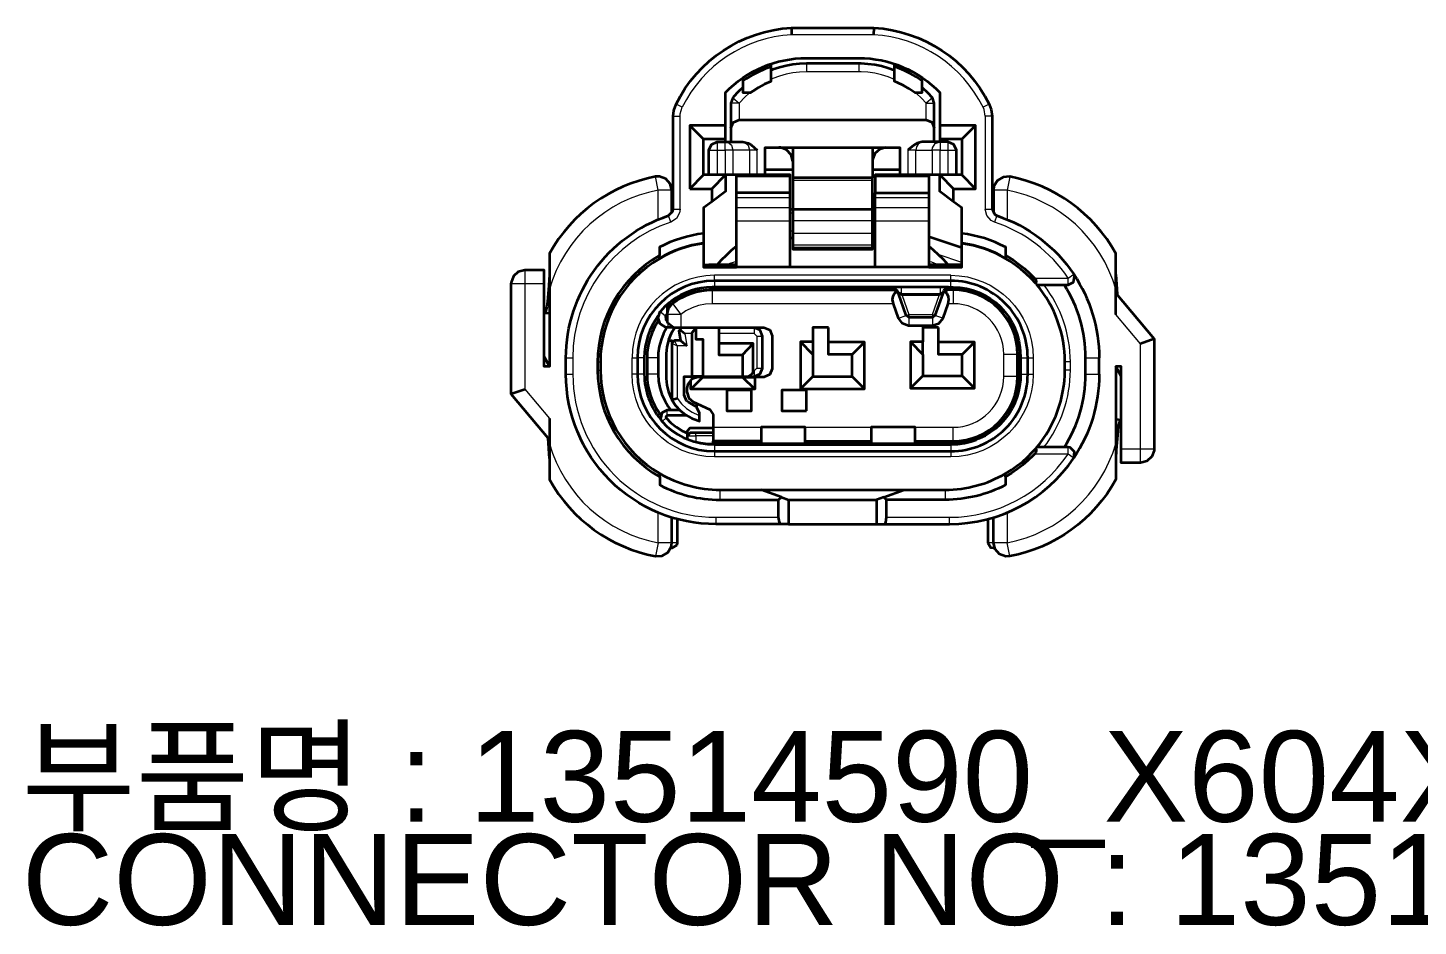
# Model space of a CAD drawing. Header units: millimetres. Extents: x 0 to 174, y 0 to 33.
# Drawn here: x 56.866 to 58.857, y 14.596 to 15.882 of the extents above; entities that cross this region are included whole.
import ezdxf

# ---------------------------------------------------------------- set-up
doc = ezdxf.new("R2010")
doc.units = ezdxf.units.MM
doc.layers.add('CAPTION_LLM_TEXT', color=7, linetype='Continuous')
doc.layers.add('PDF_Geomertry', color=7, linetype='Continuous', true_color=0x405f80)
doc.styles.get("Standard").update_dxf_attribs({"font": 'arial.ttf'})

# ---------------------------------------------------------------- blocks, each defined once
blk = doc.blocks.new('SYM_13514590_011')
at = {"layer": 'PDF_Geomertry', "color": 7, "lineweight": 35}
for points in [[(-0.0711, -0.3403), (-0.1647, -0.3403, -0.414275), (-0.3793, -0.1258), (-0.3793, -0.1022, -0.322244), (-0.2325, 0.1013), (-0.2263, 0.1076), (-0.2257, 0.1108), (-0.2257, 0.2435), (-0.2249, 0.2517), (-0.2217, 0.2609, -0.270016), (-0.0564, 0.3702), (0.0617, 0.3702, -0.270317), (0.2269, 0.2609), (0.2297, 0.2531), (0.231, 0.2435), (0.231, 0.1108), (0.2349, 0.1028), (0.2378, 0.1013, -0.167047), (0.3481, 0.0174)], [(-0.151, 0.2069), (-0.151, 0.2108), (-0.151, 0.2305), (-0.151, 0.2776, -0.203336), (-0.0347, 0.3269), (0.04, 0.3269, -0.204174), (0.1561, 0.2776), (0.1561, 0.2305), (0.1561, 0.2108), (0.1561, 0.2069)], [(-0.251, 0.1572, 0.222629), (-0.4029, 0.0473), (-0.4029, -0.0038), (-0.4029, -0.1147), (-0.4107, -0.1147), (-0.4107, 0.0035), (-0.4107, 0.0231), (-0.4383, 0.0231), (-0.4476, 0.0209), (-0.4547, 0.0145), (-0.4579, 0.0055), (-0.4581, 0.0035), (-0.4581, -0.154), (-0.4029, -0.2197)], [(0.4082, -0.0402), (0.4082, -0.0038), (0.4082, 0.0473, 0.222897), (0.2563, 0.1572), (0.2468, 0.1566), (0.2386, 0.1516), (0.2337, 0.1434), (0.2329, 0.1377), (0.2329, 0.1048)], [(-0.1824, 0.0615, 0.098207), (-0.2454, 0.0397, 0.266366), (-0.33, -0.1081), (-0.33, -0.1199, 0.26617), (-0.2451, -0.2678, 0.131143), (-0.1587, -0.2912), (-0.0997, -0.2912), (0.0026, -0.2912), (0.105, -0.2912), (0.164, -0.2912, 0.132183), (0.2503, -0.2678), (0.2588, -0.2627), (0.2667, -0.257), (0.2744, -0.2509), (0.2818, -0.2442), (0.2887, -0.2373), (0.2935, -0.2322), (0.2951, -0.2302, 0.175275), (0.3353, -0.1199), (0.3353, -0.1081, 0.177439), (0.2951, 0.0022)], [(-0.1824, 0.0759, 0.091396), (-0.2454, 0.056), (-0.2454, 0.0442)], [(0.2507, 0.0442), (0.2533, 0.0426), (0.2617, 0.0374), (0.2697, 0.0316), (0.2774, 0.0255), (0.2847, 0.019), (0.2917, 0.012), (0.2931, 0.0103), (0.2943, 0.0069), (0.2935, 0.0041), (0.2868, 0.0113), (0.2797, 0.0181), (0.2722, 0.0247), (0.2644, 0.0306), (0.2564, 0.0362), (0.2507, 0.0397), (0.2507, 0.0442), (0.2507, 0.056, 0.091565), (0.1876, 0.0759)], [(-0.2454, 0.0397), (-0.2454, 0.0442, 0.269), (-0.334, -0.1081), (-0.334, -0.1199, 0.269851), (-0.2451, -0.2724), (-0.2451, -0.2678)], [(0.2821, -0.1022, 0.415123), (0.1719, 0.008), (-0.1667, 0.008, 0.414199), (-0.2769, -0.1022), (-0.2769, -0.1258, 0.413299), (-0.1667, -0.236), (0.1719, -0.236, 0.415523), (0.2821, -0.1258)], [(0.2935, 0.0041), (0.2951, 0.0022), (0.3399, 0.0022), (0.3478, 0.006), (0.3493, 0.0148), (0.3481, 0.0174, -0.148556), (0.3844, -0.1022)], [(0.3346, -0.2302, 0.14183), (0.3649, -0.1258), (0.3649, -0.1022, 0.141595), (0.3346, 0.0022)], [(-0.2343, -0.0401), (-0.2326, -0.0322), (-0.2268, -0.0245, -0.165449), (-0.1699, -0.0049), (0.0896, -0.0049), (0.0906, -0.0051), (0.0969, -0.0102), (0.0956, -0.0062), (0.089, -0.0012), (0.0885, -0.0012)], [(0.1685, -0.0012), (0.1683, -0.0012), (0.1565, -0.0012), (0.1007, -0.0012), (0.0885, -0.0012), (-0.1699, -0.0012, 0.165836), (-0.2285, -0.021)], [(0.0964, -0.0085), (0.1007, -0.0106), (0.1021, -0.0109), (0.1551, -0.0109), (0.1565, -0.0106), (0.1613, -0.0083), (0.1618, -0.0056), (0.1687, -0.0012), (0.1751, -0.0012, -0.41342), (0.2714, -0.0974), (0.2714, -0.129, -0.413753), (0.1751, -0.2253), (0.1207, -0.2253), (0.0578, -0.2253), (-0.0368, -0.2253), (-0.0997, -0.2253), (-0.1686, -0.2253), (-0.1686, -0.2217), (-0.0997, -0.2217)], [(0.1207, -0.2217), (0.1207, -0.2215), (0.1751, -0.2215, 0.414139), (0.2676, -0.129), (0.2676, -0.0974, 0.414133), (0.1751, -0.0049), (0.1676, -0.0049), (0.1606, -0.0094), (0.1603, -0.0102), (0.1492, -0.0417), (0.1456, -0.0444), (0.1117, -0.0444), (0.1081, -0.0417), (0.0969, -0.0102)], [(0.1207, -0.2253), (0.1207, -0.2217), (0.1751, -0.2217, 0.414587), (0.2679, -0.129), (0.2679, -0.0974, 0.413013), (0.1751, -0.0046), (0.1687, -0.0046), (0.1674, -0.0049)], [(0.4082, -0.0095), (0.4632, -0.0752), (0.4632, -0.2327), (0.4632, -0.2347), (0.4599, -0.2437), (0.4528, -0.2501), (0.4436, -0.2524), (0.416, -0.2524), (0.416, -0.2327), (0.416, -0.1147), (0.4082, -0.1147), (0.4082, -0.2253), (0.4082, -0.2765, -0.223782), (0.2563, -0.3863), (0.2507, -0.3866), (0.2417, -0.3834), (0.2353, -0.3763), (0.2329, -0.367), (0.2329, -0.3309)], [(-0.2472, -0.0423, 0.161217), (-0.2671, -0.1022), (-0.2671, -0.1258, 0.176046), (-0.2436, -0.1902)], [(-0.2469, -0.0487), (-0.2519, -0.0572), (-0.2561, -0.066), (-0.2593, -0.0753), (-0.2615, -0.0849), (-0.2628, -0.0947), (-0.2631, -0.1022), (-0.2631, -0.1258, 0.163488), (-0.2437, -0.1838)], [(0.3844, -0.1258, -0.149834), (0.3481, -0.2455), (0.3492, -0.2367), (0.3429, -0.2306), (0.3399, -0.2302), (0.2951, -0.2302)], [(-0.4029, -0.1891), (-0.4029, -0.2253), (-0.4029, -0.2765, 0.222924), (-0.251, -0.3863)], [(0.2935, -0.2322), (0.2943, -0.2341), (0.2942, -0.2356), (0.2936, -0.2372), (0.2917, -0.2399), (0.2892, -0.2424), (0.2821, -0.2494), (0.2747, -0.2558), (0.2669, -0.2617), (0.2588, -0.2673), (0.2503, -0.2724), (0.2503, -0.2842, -0.120309), (0.164, -0.3055), (0.08, -0.3055), (0.0761, -0.3017), (0.105, -0.2912)], [(0.0764, -0.3403), (0.17, -0.3403, 0.249846), (0.3481, -0.2455)], [(-0.2451, -0.2724), (-0.2451, -0.2842, 0.120411), (-0.1587, -0.3055), (-0.0747, -0.3055), (-0.0708, -0.3017), (-0.0997, -0.2912)]]:
    blk.add_lwpolyline(points, format="xyb", dxfattribs=at)
at = {"layer": 'PDF_Geomertry', "color": 7, "lineweight": 13}
for points in [[(0.2269, 0.2609), (0.2181, 0.2566, 0.269218), (0.0614, 0.3603), (-0.0561, 0.3603, 0.270383), (-0.2128, 0.2566), (-0.2217, 0.2609)], [(-0.2474, 0.0958), (-0.2474, 0.1377, 0.283205), (-0.4029, -0.0038)], [(0.4082, -0.0038, 0.282803), (0.2526, 0.1377), (0.2526, 0.0958)], [(0.2917, 0.012), (0.3399, 0.012, 0.166756), (0.2346, 0.092)], [(0.2724, -0.1022), (0.2819, -0.1022, 0.414071), (0.1719, 0.0077), (0.1719, 0.008), (0.1719, 0.0159, -0.413862), (0.29, -0.1022)], [(0.3053, -0.2302, 0.166913), (0.3432, -0.1199), (0.3432, -0.1081, 0.16612), (0.3053, 0.0022)], [(0.1207, -0.2017), (0.1751, -0.2017, 0.414427), (0.2479, -0.129), (0.2479, -0.0974, 0.412538), (0.1751, -0.0247), (0.1676, -0.0247)], [(-0.3793, -0.1258), (-0.3694, -0.1258, 0.414675), (-0.1647, -0.3305), (-0.1647, -0.3403)], [(-0.2671, -0.1258), (-0.2767, -0.1258, 0.414392), (-0.1667, -0.2358), (-0.1667, -0.236), (-0.1667, -0.244, -0.414207), (-0.2847, -0.1258)], [(0.1719, -0.2262), (0.1719, -0.2358, 0.414485), (0.2819, -0.1258), (0.2822, -0.1258), (0.29, -0.1258, -0.414191), (0.1719, -0.244)], [(-0.4029, -0.2253, 0.283199), (-0.2474, -0.367), (-0.251, -0.3863)], [(0.2563, -0.3863), (0.2526, -0.367, 0.282547), (0.4082, -0.2253)], [(0.08, -0.3305), (0.17, -0.3305, 0.249767), (0.3399, -0.2399), (0.2917, -0.2399)]]:
    blk.add_lwpolyline(points, format="xyb", dxfattribs=at)
at = {"layer": 'PDF_Geomertry', "color": 7, "lineweight": 35}
for points in [[(-0.0564, 0.3702), (-0.0561, 0.3603)], [(0.0617, 0.3702), (0.0614, 0.3603)], [(0.0913, 0.3092), (0.0819, 0.3126), (0.0725, 0.3152), (0.0629, 0.3172), (0.0531, 0.3184), (0.0433, 0.319), (0.04, 0.3191), (-0.0347, 0.3191), (-0.0446, 0.3187), (-0.0544, 0.3177), (-0.064, 0.3159), (-0.0736, 0.3135), (-0.0829, 0.3103), (-0.086, 0.3092)], [(-0.086, 0.3185), (-0.086, 0.3144), (-0.086, 0.2934), (-0.095, 0.2895), (-0.1036, 0.2849), (-0.1119, 0.2797), (-0.1156, 0.2772), (-0.1253, 0.2772), (-0.1253, 0.2944)], [(-0.086, 0.3145), (-0.0951, 0.3109), (-0.1042, 0.3069), (-0.1128, 0.3023), (-0.1213, 0.2972), (-0.1253, 0.2944), (-0.1253, 0.2991)], [(0.1306, 0.2991), (0.1306, 0.2944), (0.1306, 0.2772), (0.1207, 0.2772), (0.1125, 0.2827), (0.104, 0.2876), (0.0951, 0.2917), (0.0913, 0.2934), (0.0913, 0.3144), (0.0913, 0.3185)], [(0.1306, 0.2944), (0.1224, 0.2998), (0.1137, 0.3047), (0.105, 0.309), (0.096, 0.3127), (0.0913, 0.3145)], [(-0.1253, 0.2851), (-0.1325, 0.2784), (-0.1392, 0.2712), (-0.1403, 0.2699), (-0.1431, 0.2623), (-0.1431, 0.2266), (-0.1396, 0.2348), (-0.1312, 0.2384), (0.1365, 0.2384), (0.1449, 0.2349), (0.1483, 0.2266)], [(0.1483, 0.2069), (0.1483, 0.2266), (0.1483, 0.2623), (0.1456, 0.2699), (0.1389, 0.2772), (0.1318, 0.284), (0.1306, 0.2851)], [(-0.151, 0.2305), (-0.2021, 0.2305)], [(-0.1431, 0.2266), (-0.1431, 0.2069)], [(0.2074, 0.1399), (0.2074, 0.2305), (0.1876, 0.2108), (0.1561, 0.2108)], [(0.2074, 0.2305), (0.1561, 0.2305)], [(-0.151, 0.2108), (-0.1824, 0.2108)], [(-0.1746, 0.1597), (-0.1746, 0.1951), (-0.1711, 0.2034), (-0.1628, 0.2069), (-0.1512, 0.2069), (-0.1275, 0.2069), (-0.1258, 0.2069), (-0.1183, 0.2052), (-0.1139, 0.2026), (-0.1053, 0.1951)], [(0.1799, 0.1597), (0.1799, 0.1951), (0.1762, 0.2034), (0.1679, 0.2069), (0.1565, 0.2069), (0.1326, 0.2069), (0.131, 0.2069), (0.1236, 0.2052), (0.1188, 0.2024), (0.1114, 0.1959), (0.1106, 0.1951)], [(0.1876, 0.2108), (0.1876, 0.1597)], [(-0.0939, 0.1597), (-0.0939, 0.199), (0.099, 0.199), (0.099, 0.1597)], [(-0.0544, 0.1792), (-0.0568, 0.1885), (-0.0632, 0.1956), (-0.0722, 0.1988), (-0.0742, 0.199)], [(-0.0544, 0.199), (-0.0544, 0.1773), (-0.0544, 0.1556)], [(0.0597, 0.199), (0.0597, 0.1773), (0.0597, 0.1556)], [(0.0794, 0.199), (0.0701, 0.1966), (0.0631, 0.1902), (0.0599, 0.1813), (0.0597, 0.1792)], [(-0.2021, 0.1399), (-0.1706, 0.1399), (-0.151, 0.1597), (-0.151, 0.136), (-0.1706, 0.1212), (-0.1824, 0.1124), (-0.1824, 0.0759), (-0.1824, 0.062), (-0.1824, 0.0615), (-0.1824, 0.0277), (-0.1351, 0.0277), (-0.1351, 0.0938), (-0.1351, 0.1124), (-0.1351, 0.1269), (-0.1351, 0.134), (-0.1351, 0.157), (-0.1351, 0.1597)], [(0.0636, 0.0277), (-0.0583, 0.0277), (-0.0583, 0.0938), (-0.0583, 0.1124), (-0.0583, 0.1269), (-0.0583, 0.134), (-0.0583, 0.157), (-0.0583, 0.1597), (-0.1256, 0.1597), (-0.1401, 0.1597), (-0.151, 0.1597), (-0.1824, 0.1597)], [(-0.0939, 0.1674), (-0.0544, 0.1674)], [(0.0597, 0.1674), (0.099, 0.1674)], [(0.1404, 0.1597), (0.1404, 0.157), (0.1404, 0.134), (0.1404, 0.1269), (0.1404, 0.1124), (0.1404, 0.0938), (0.1404, 0.0277), (0.1876, 0.0277), (0.1876, 0.0615), (0.1876, 0.062), (0.1876, 0.0759), (0.1876, 0.1124), (0.1758, 0.1212), (0.1561, 0.136), (0.1561, 0.1597), (0.1454, 0.1597), (0.1308, 0.1597), (0.0636, 0.1597), (0.0636, 0.157), (0.0636, 0.134), (0.1404, 0.134)], [(-0.2276, 0.1048), (-0.2276, 0.1377), (-0.23, 0.147), (-0.2364, 0.1541), (-0.2454, 0.1574), (-0.2511, 0.1572)], [(-0.2293, 0.1455), (-0.2276, 0.1456), (-0.2257, 0.1453)], [(-0.1706, 0.1399), (-0.1706, 0.1212)], [(0.0597, 0.1101), (0.0597, 0.152), (0.0597, 0.1556), (-0.0544, 0.1556), (-0.0544, 0.152), (-0.0544, 0.1101)], [(0.1758, 0.1212), (0.1758, 0.1399)], [(0.231, 0.1453), (0.2329, 0.1456), (0.2346, 0.1455)], [(-0.0583, 0.134), (-0.1351, 0.134)], [(0.1404, 0.0277), (0.0636, 0.0277), (0.0636, 0.0938), (0.0636, 0.1124), (0.0636, 0.1269), (0.0636, 0.134)], [(-0.0544, 0.1103), (-0.0583, 0.1103)], [(0.0636, 0.1103), (0.0597, 0.1103)], [(-0.0544, 0.069), (-0.0583, 0.069)], [(0.0636, 0.069), (0.0597, 0.069)], [(0.1876, 0.0551), (0.1404, 0.0712)], [(-0.1351, 0.0574), (-0.1426, 0.0512), (-0.15, 0.0445), (-0.1569, 0.0376), (-0.1629, 0.031)], [(0.1681, 0.031), (0.1614, 0.0383), (0.1544, 0.0452), (0.1472, 0.0519), (0.1404, 0.0574)], [(-0.1824, 0.031), (-0.1746, 0.031), (-0.1746, 0.0277)], [(-0.1351, 0.031), (-0.1746, 0.031)], [(-0.0583, 0.0277), (-0.1351, 0.0277)], [(0.1799, 0.031), (0.1404, 0.031)], [(0.1876, 0.031), (0.1799, 0.031), (0.1799, 0.0277)], [(-0.4029, 0.0169), (-0.4037, 0.0012), (-0.4058, -0.0222), (-0.4067, -0.029), (-0.4093, -0.0384)], [(0.4082, 0.0169), (0.4101, -0.011)], [(0.0899, -0.0049), (0.0885, -0.0046), (-0.1699, -0.0046), (-0.1796, -0.0052), (-0.1893, -0.0067), (-0.1988, -0.0094), (-0.2079, -0.0128), (-0.2167, -0.0174), (-0.2204, -0.0197), (-0.2293, -0.0216), (-0.2342, -0.0292), (-0.2344, -0.0312)], [(0.1624, -0.007), (0.1661, -0.0102), (0.1682, -0.0142), (0.1687, -0.0192), (0.1676, -0.0247), (0.1604, -0.0456), (0.1603, -0.0459), (0.1544, -0.0534), (0.1456, -0.0562), (0.1117, -0.0562), (0.1114, -0.0562), (0.1025, -0.0531), (0.0968, -0.0456), (0.0896, -0.0247), (0.0885, -0.0187), (0.0892, -0.014), (0.0913, -0.0101), (0.0949, -0.007)], [(-0.4029, -0.039), (-0.4107, -0.0383)], [(-0.2246, -0.0588), (-0.2336, -0.0588), (-0.2367, -0.0585), (-0.2444, -0.0535), (-0.2475, -0.0448), (-0.2443, -0.036), (-0.244, -0.0358), (-0.2372, -0.0285), (-0.2299, -0.022)], [(-0.2344, -0.0397), (-0.2367, -0.0423), (-0.2361, -0.048), (-0.2344, -0.0488)], [(-0.2343, -0.0312), (-0.2343, -0.0401), (-0.2343, -0.051), (-0.2246, -0.059), (-0.2147, -0.059), (-0.0958, -0.059), (-0.0875, -0.0623), (-0.084, -0.0708), (-0.084, -0.118), (-0.0874, -0.1263), (-0.0958, -0.1298), (-0.109, -0.1298), (-0.109, -0.1473), (-0.2007, -0.1473), (-0.2007, -0.1337)], [(-0.2347, -0.0588), (-0.2394, -0.0673), (-0.2432, -0.0765), (-0.2457, -0.0859), (-0.2471, -0.0956), (-0.2474, -0.1022), (-0.2474, -0.1258), (-0.2468, -0.1356), (-0.245, -0.1453), (-0.2421, -0.1547), (-0.2379, -0.1635), (-0.2329, -0.172), (-0.229, -0.177)], [(-0.2233, -0.059), (-0.2285, -0.0673), (-0.2324, -0.0763), (-0.2326, -0.0772), (-0.2276, -0.0772), (-0.2276, -0.0812)], [(-0.1189, -0.1288), (-0.1096, -0.1288), (-0.1013, -0.1252), (-0.0978, -0.117), (-0.0978, -0.0713), (-0.1013, -0.0628), (-0.1096, -0.0595), (-0.1606, -0.0595), (-0.1932, -0.0595), (-0.2139, -0.0595), (-0.216, -0.0616), (-0.2178, -0.0634), (-0.2154, -0.0772), (-0.2237, -0.0772), (-0.2276, -0.0812), (-0.2276, -0.1623), (-0.2199, -0.1601)], [(-0.1932, -0.0595), (-0.1932, -0.0598), (-0.1932, -0.0756), (-0.1831, -0.0756), (-0.1831, -0.1288), (-0.1267, -0.1288), (-0.1267, -0.1298)], [(-0.1606, -0.0595), (-0.1606, -0.0673), (-0.1606, -0.0819), (-0.1606, -0.0977), (-0.1267, -0.0977), (-0.1267, -0.1288), (-0.1189, -0.1288), (-0.1118, -0.1244), (-0.111, -0.1209), (-0.111, -0.0819), (-0.1606, -0.0819)], [(-0.1267, -0.059), (-0.1267, -0.0595)], [(-0.2326, -0.0772), (-0.2349, -0.0867), (-0.2356, -0.0963), (-0.2356, -0.1317), (-0.2349, -0.1415), (-0.2325, -0.151), (-0.2287, -0.1601), (-0.2276, -0.1623), (-0.2222, -0.1705), (-0.2157, -0.1777), (-0.2081, -0.1838), (-0.1994, -0.1887), (-0.1903, -0.1921), (-0.1882, -0.1927), (-0.1882, -0.1847), (-0.1882, -0.1816), (-0.1917, -0.1733), (-0.1942, -0.1715), (-0.204, -0.1656), (-0.2065, -0.1638), (-0.21, -0.1555), (-0.21, -0.1288), (-0.1988, -0.1288), (-0.1988, -0.0673), (-0.1986, -0.0662), (-0.1932, -0.0598)], [(-0.216, -0.0616), (-0.2092, -0.0673)], [(-0.2154, -0.0772), (-0.206, -0.0851)], [(-0.0256, -0.0791), (-0.0256, -0.0974), (-0.0432, -0.0791)], [(0.1143, -0.0791), (0.1319, -0.0974), (0.1319, -0.0791)], [(0.2656, -0.162), (0.2686, -0.1526), (0.2708, -0.143), (0.2721, -0.1333), (0.2724, -0.1258), (0.2724, -0.1022), (0.2718, -0.0924), (0.2704, -0.0827), (0.2697, -0.0795)], [(0.4632, -0.0752), (0.4436, -0.0824)], [(-0.1267, -0.0977), (-0.111, -0.0819)], [(-0.0256, -0.0974), (-0.0256, -0.129), (0.0308, -0.129), (0.0308, -0.0974), (-0.0031, -0.0974), (-0.0031, -0.0798)], [(0.0308, -0.0974), (0.0485, -0.0798)], [(0.1319, -0.0974), (0.1319, -0.1278), (0.1882, -0.1278), (0.1882, -0.0974), (0.1544, -0.0974), (0.1544, -0.0798)], [(0.1882, -0.0974), (0.206, -0.0798)], [(-0.4107, -0.101), (-0.4029, -0.1147)], [(0.2822, -0.1258), (0.2822, -0.1022)], [(0.3846, -0.1258), (0.3846, -0.1022)], [(0.416, -0.1283), (0.4082, -0.1147)], [(-0.1838, -0.1298), (-0.1903, -0.1298), (-0.1993, -0.1326), (-0.205, -0.1399), (-0.206, -0.1455), (-0.206, -0.1508), (-0.2032, -0.1598), (-0.1969, -0.1651), (-0.1732, -0.1762), (-0.1731, -0.1762), (-0.1686, -0.1833), (-0.1686, -0.2017), (-0.1686, -0.2215)], [(-0.2007, -0.1473), (-0.1838, -0.1303)], [(-0.1831, -0.1288), (-0.1988, -0.1288)], [(-0.126, -0.1298), (-0.109, -0.1298)], [(-0.109, -0.1473), (-0.126, -0.1303)], [(-0.0256, -0.129), (-0.0432, -0.1467)], [(0.0308, -0.129), (0.0485, -0.1467)], [(0.1319, -0.1278), (0.1143, -0.1455)], [(0.1882, -0.1278), (0.206, -0.1455)], [(-0.4581, -0.154), (-0.4383, -0.1469)], [(-0.2164, -0.177), (-0.2343, -0.177), (-0.2422, -0.1809), (-0.2439, -0.1897), (-0.2417, -0.1935), (-0.2347, -0.2005), (-0.2271, -0.2066), (-0.2189, -0.212), (-0.2103, -0.2166), (-0.2053, -0.2187), (-0.2053, -0.2137), (-0.2053, -0.2065), (-0.2012, -0.2026), (-0.1686, -0.2026)], [(-0.1922, -0.1673), (-0.1922, -0.1727)], [(-0.2064, -0.1849), (-0.2343, -0.1849), (-0.2364, -0.1869), (-0.2358, -0.1883), (-0.2289, -0.1952), (-0.2212, -0.2013), (-0.2129, -0.2065), (-0.2053, -0.2102)], [(0.4082, -0.1902), (0.416, -0.1909)], [(0.4146, -0.1908), (0.4119, -0.2002), (0.4111, -0.2072), (0.4088, -0.2344), (0.4082, -0.2462)], [(-0.4029, -0.2462), (-0.405, -0.2172)], [(-0.1686, -0.2097), (-0.1935, -0.2097), (-0.2012, -0.2097), (-0.2053, -0.2137)], [(-0.2053, -0.2187), (-0.196, -0.2219), (-0.1864, -0.224), (-0.1765, -0.2252), (-0.1686, -0.2253)], [(-0.0368, -0.2215), (-0.0368, -0.2017), (-0.0997, -0.2017), (-0.0997, -0.2215), (-0.0997, -0.2217), (-0.0997, -0.2253)], [(0.1207, -0.2215), (0.1207, -0.2017), (0.0578, -0.2017), (0.0578, -0.2215), (0.0578, -0.2217), (0.0578, -0.2253)], [(-0.1958, -0.2219), (-0.1862, -0.2242), (-0.1765, -0.2258), (-0.1668, -0.2262), (-0.1667, -0.2262), (0.1719, -0.2262), (0.1818, -0.2258), (0.1915, -0.2242), (0.201, -0.2219), (0.2081, -0.2195)], [(-0.0997, -0.2215), (-0.1686, -0.2215), (-0.1686, -0.2217)], [(-0.1686, -0.2253), (-0.1686, -0.2253)], [(-0.0368, -0.2217), (-0.0368, -0.2215), (0.0578, -0.2215)], [(-0.0368, -0.2253), (-0.0368, -0.2217), (0.0578, -0.2217)], [(0.2503, -0.2724), (0.2503, -0.2678)], [(-0.0708, -0.3017), (-0.0604, -0.3055), (-0.0604, -0.3403), (-0.0711, -0.3403), (-0.0725, -0.3396), (-0.0736, -0.3376), (-0.0747, -0.3305), (-0.0747, -0.3055)], [(-0.0604, -0.3055), (0.0026, -0.3055), (0.0657, -0.3055)], [(0.0761, -0.3017), (0.0657, -0.3055), (0.0657, -0.3403), (0.0764, -0.3403), (0.0767, -0.3403), (0.0771, -0.3402), (0.0778, -0.3396), (0.0789, -0.3376), (0.08, -0.3305), (0.08, -0.3055)], [(-0.2511, -0.3863), (-0.2415, -0.3858), (-0.2333, -0.3808), (-0.2285, -0.3726), (-0.2276, -0.367), (-0.2276, -0.3309)], [(-0.2199, -0.3331), (-0.2199, -0.367), (-0.2206, -0.3705), (-0.2276, -0.3749), (-0.2293, -0.3747)], [(0.225, -0.3331), (0.225, -0.367)], [(-0.0604, -0.3403), (0.0657, -0.3403)], [(0.2346, -0.3747), (0.2329, -0.3749), (0.2294, -0.3741), (0.2251, -0.367)]]:
    blk.add_lwpolyline(points, dxfattribs=at)
at = {"layer": 'PDF_Geomertry', "color": 7, "lineweight": 13}
for points in [[(-0.0347, 0.3191), (-0.0347, 0.3073)], [(0.04, 0.3191), (0.04, 0.3073)], [(0.0913, 0.2963), (0.0821, 0.3001), (0.0726, 0.303), (0.0631, 0.3051), (0.0533, 0.3066), (0.0436, 0.3072), (0.04, 0.3073), (-0.0347, 0.3073), (-0.0446, 0.3069), (-0.0543, 0.3058), (-0.064, 0.3038), (-0.0735, 0.3012), (-0.0828, 0.2977), (-0.086, 0.2963)], [(-0.1403, 0.2699), (-0.1312, 0.2623), (-0.1431, 0.2623)], [(-0.1164, 0.2772), (-0.1236, 0.2705), (-0.1304, 0.2633), (-0.1312, 0.2623), (-0.1312, 0.2384)], [(0.1456, 0.2699), (0.1365, 0.2623), (0.1299, 0.2697), (0.1226, 0.2763), (0.1217, 0.2772)], [(0.1365, 0.2384), (0.1365, 0.2623), (0.1483, 0.2623)], [(-0.2257, 0.2435), (-0.2158, 0.2435), (-0.2157, 0.2473), (-0.2128, 0.2566)], [(-0.2257, 0.1108), (-0.2158, 0.1108), (-0.2158, 0.2435)], [(0.231, 0.2435), (0.2211, 0.2435), (0.2196, 0.2531), (0.2181, 0.2566)], [(0.2211, 0.2435), (0.2211, 0.1108)], [(-0.1628, 0.2069), (-0.1628, 0.1951), (-0.1512, 0.1951), (-0.1512, 0.1597)], [(-0.1275, 0.2069), (-0.1224, 0.2056), (-0.1185, 0.202), (-0.1164, 0.1951), (-0.1401, 0.1951), (-0.1401, 0.1597)], [(0.1326, 0.2069), (0.1306, 0.2066), (0.1286, 0.206), (0.1251, 0.2035), (0.1226, 0.1999), (0.1217, 0.1951), (0.1454, 0.1951), (0.1458, 0.1984), (0.1497, 0.2044), (0.1565, 0.2069), (0.1565, 0.1951), (0.1454, 0.1951), (0.1454, 0.1597)], [(0.1679, 0.2069), (0.1679, 0.1951), (0.1799, 0.1951)], [(-0.1746, 0.1951), (-0.1628, 0.1951), (-0.1628, 0.1597)], [(-0.1053, 0.1597), (-0.1053, 0.1951), (-0.1164, 0.1951), (-0.1164, 0.1597)], [(0.1217, 0.1597), (0.1217, 0.1951), (0.1174, 0.1951), (0.1106, 0.1951), (0.1106, 0.1597)], [(0.1565, 0.1597), (0.1565, 0.1951), (0.1679, 0.1951), (0.1679, 0.1597)], [(-0.2257, 0.1377), (-0.2276, 0.1377), (-0.2281, 0.1377), (-0.2474, 0.1377), (-0.251, 0.1572)], [(-0.0583, 0.157), (-0.1351, 0.157)], [(-0.0544, 0.152), (0.0597, 0.152)], [(0.1404, 0.157), (0.0636, 0.157)], [(0.2563, 0.1572), (0.2563, 0.1567), (0.2526, 0.1377), (0.2329, 0.1377), (0.231, 0.1377)], [(-0.0583, 0.1269), (-0.1351, 0.1269)], [(0.1404, 0.1269), (0.0636, 0.1269)], [(-0.2158, 0.1108), (-0.2165, 0.1055), (-0.2212, 0.0972), (-0.2293, 0.092), (-0.2325, 0.1013)], [(-0.0583, 0.1124), (-0.1351, 0.1124)], [(-0.0544, 0.1047), (-0.0583, 0.1047)], [(0.0636, 0.1047), (0.0597, 0.1047)], [(0.1404, 0.1124), (0.0636, 0.1124)], [(0.2378, 0.1013), (0.2346, 0.092), (0.2299, 0.0944), (0.2235, 0.1015), (0.2211, 0.1108), (0.231, 0.1108)], [(-0.1351, 0.0938), (-0.0583, 0.0938)], [(-0.0544, 0.0944), (0.0597, 0.0944)], [(0.0636, 0.0938), (0.1404, 0.0938)], [(-0.0544, 0.0792), (-0.0583, 0.0792)], [(-0.0544, 0.0763), (0.0597, 0.0763)], [(0.0636, 0.0792), (0.0597, 0.0792)], [(-0.0544, 0.0594), (0.0597, 0.0594)], [(-0.0544, 0.0562), (0.0597, 0.0562)], [(0.1876, 0.0342), (0.1539, 0.0458)], [(-0.4383, 0.0231), (-0.4383, 0.0035), (-0.4581, 0.0035)], [(-0.1351, 0.0356), (-0.1446, 0.0328), (-0.1486, 0.031)], [(0.1539, 0.031), (0.1447, 0.0345), (0.1404, 0.0356)], [(-0.4107, 0.0035), (-0.4383, 0.0035), (-0.4383, -0.1469), (-0.4029, -0.1891)], [(0.1719, 0.0159), (-0.1667, 0.0159)], [(0.1719, -0.0012), (0.1719, 0.0077), (-0.1667, 0.0077), (-0.1667, -0.0012)], [(0.3399, 0.0022), (0.3399, 0.012), (0.3481, 0.0174)], [(-0.1699, -0.0046), (-0.1699, -0.0012)], [(-0.1699, -0.0049), (-0.1699, -0.0247)], [(0.0885, -0.0046), (0.0885, -0.0012)], [(0.0956, -0.0062), (0.0944, -0.0066)], [(0.0969, -0.0102), (0.1021, -0.0128), (0.1021, -0.0109)], [(0.1007, -0.0012), (0.1007, -0.009), (0.1007, -0.0106)], [(0.1604, -0.0456), (0.1492, -0.0417), (0.1456, -0.0403), (0.1551, -0.0128), (0.1021, -0.0128), (0.1117, -0.0403), (0.1456, -0.0403), (0.1456, -0.0444), (0.1456, -0.0562)], [(0.1603, -0.0102), (0.1551, -0.0128), (0.1551, -0.0109)], [(0.1565, -0.0012), (0.1565, -0.009), (0.1565, -0.0106)], [(0.1687, -0.0046), (0.1687, -0.0012)], [(0.1751, -0.0046), (0.1751, -0.0012)], [(0.1751, -0.0049), (0.1751, -0.0247)], [(-0.2443, -0.036), (-0.2367, -0.0423)], [(-0.2268, -0.0245), (-0.2147, -0.0401), (-0.2343, -0.0401)], [(0.0896, -0.0247), (-0.1699, -0.0247), (-0.1797, -0.0253), (-0.1893, -0.0273), (-0.1986, -0.0305), (-0.2074, -0.0349), (-0.2147, -0.0401), (-0.2147, -0.059)], [(-0.2336, -0.0517), (-0.2336, -0.0588)], [(-0.1096, -0.0595), (-0.1096, -0.0673), (-0.1606, -0.0673)], [(0.0968, -0.0456), (0.1081, -0.0417), (0.1117, -0.0403), (0.1117, -0.0444), (0.1117, -0.0562)], [(0.416, -0.2327), (0.4436, -0.2327), (0.4436, -0.0824), (0.4082, -0.0402)], [(-0.2276, -0.0812), (-0.2199, -0.0851), (-0.2237, -0.0772)], [(-0.1988, -0.0673), (-0.2092, -0.0673), (-0.206, -0.0851), (-0.2199, -0.0851), (-0.2199, -0.1601), (-0.214, -0.168), (-0.2069, -0.1748), (-0.1988, -0.1802), (-0.1897, -0.1841), (-0.1882, -0.1847)], [(-0.1096, -0.0674), (-0.1057, -0.0713), (-0.0978, -0.0713)], [(-0.1057, -0.0713), (-0.1057, -0.117), (-0.0978, -0.117)], [(0.2676, -0.0974), (0.2479, -0.0974)], [(0.2679, -0.0974), (0.2714, -0.0974)], [(-0.3793, -0.1022), (-0.3694, -0.1022), (-0.3694, -0.1258)], [(-0.334, -0.1081), (-0.33, -0.1081)], [(-0.2671, -0.1022), (-0.2767, -0.1022), (-0.2767, -0.1258), (-0.2769, -0.1258), (-0.2847, -0.1258), (-0.2847, -0.1022)], [(-0.2474, -0.1022), (-0.2631, -0.1022)], [(-0.1057, -0.117), (-0.1096, -0.1209), (-0.1096, -0.1288)], [(0.2724, -0.1258), (0.2819, -0.1258), (0.2819, -0.1022), (0.2822, -0.1022), (0.29, -0.1022), (0.29, -0.1258)], [(0.3432, -0.1081), (0.3353, -0.1081)], [(0.3649, -0.1022), (0.3846, -0.1022)], [(-0.334, -0.1199), (-0.33, -0.1199)], [(-0.2474, -0.1258), (-0.2631, -0.1258)], [(-0.111, -0.1209), (-0.1096, -0.1209)], [(0.2676, -0.129), (0.2479, -0.129)], [(0.2679, -0.129), (0.2714, -0.129)], [(0.3432, -0.1199), (0.3353, -0.1199)], [(0.3649, -0.1258), (0.3846, -0.1258)], [(-0.2343, -0.1849), (-0.2343, -0.177)], [(-0.2358, -0.1883), (-0.2417, -0.1935)], [(-0.2053, -0.2137), (-0.1935, -0.2137), (-0.1935, -0.2226)], [(-0.1686, -0.2137), (-0.1935, -0.2137), (-0.1935, -0.2097)], [(-0.1686, -0.2017), (-0.0997, -0.2017)], [(-0.0368, -0.2017), (0.0578, -0.2017)], [(0.1751, -0.2215), (0.1751, -0.2017)], [(-0.1667, -0.2262), (-0.1667, -0.2358), (0.1719, -0.2358), (0.1719, -0.236), (0.1719, -0.244), (-0.1667, -0.244)], [(0.1751, -0.2217), (0.1751, -0.2253)], [(0.3481, -0.2455), (0.3469, -0.2448), (0.3399, -0.2399), (0.3399, -0.2302)], [(0.4436, -0.2524), (0.4436, -0.2327), (0.4632, -0.2327)], [(-0.1587, -0.2912), (-0.1587, -0.3055)], [(0.164, -0.2912), (0.164, -0.3055)], [(-0.2199, -0.367), (-0.2276, -0.367), (-0.2474, -0.367), (-0.2474, -0.3238)], [(-0.1647, -0.3305), (-0.0747, -0.3305)], [(0.17, -0.3403), (0.17, -0.3305)], [(0.2526, -0.3238), (0.2526, -0.367), (0.2329, -0.367), (0.225, -0.367)]]:
    blk.add_lwpolyline(points, dxfattribs=at)
at = {"layer": 'PDF_Geomertry', "color": 7, "lineweight": 35}
for points in [[(-0.2021, 0.1399), (-0.1824, 0.1597), (-0.1824, 0.2108), (-0.2021, 0.2305)], [(0.1876, 0.1597), (0.1561, 0.1597), (0.1758, 0.1399), (0.2074, 0.1399)], [(-0.0544, 0.1101), (-0.0544, 0.0944), (-0.0544, 0.0763), (-0.0544, 0.0594), (-0.0544, 0.0562), (-0.0544, 0.0533), (0.0597, 0.0533), (0.0597, 0.0562), (0.0597, 0.0594), (0.0597, 0.0763), (0.0597, 0.0944), (0.0597, 0.1101)], [(-0.0031, -0.059), (-0.0256, -0.059), (-0.0256, -0.0791), (-0.0432, -0.0791), (-0.0432, -0.1467), (0.0485, -0.1467), (0.0485, -0.0798), (-0.0031, -0.0798)], [(0.1544, -0.059), (0.1319, -0.059), (0.1319, -0.0791), (0.1143, -0.0791), (0.1143, -0.1455), (0.206, -0.1455), (0.206, -0.0798), (0.1544, -0.0798)], [(-0.126, -0.1303), (-0.1838, -0.1303), (-0.1838, -0.1298), (-0.126, -0.1298)], [(-0.1135, -0.1487), (-0.1489, -0.1487), (-0.1489, -0.1781), (-0.1135, -0.1781)], [(-0.0347, -0.1781), (-0.0347, -0.1487), (-0.0703, -0.1487), (-0.0703, -0.1781)]]:
    blk.add_lwpolyline(points, close=True, dxfattribs=at)
at = {"layer": 'PDF_Geomertry', "color": 7, "lineweight": 13}
blk.add_lwpolyline([(-0.1512, 0.1951), (-0.1512, 0.2069), (-0.1462, 0.2056), (-0.1422, 0.202), (-0.1401, 0.1951)], close=True, dxfattribs=at)
blk.add_lwpolyline([(-0.1667, 0.0077), (-0.1667, 0.008), (-0.1667, 0.0159, 0.413847), (-0.2847, -0.1022), (-0.2769, -0.1022), (-0.2767, -0.1022, -0.414041)], format="xyb", close=True, dxfattribs=at)
blk.add_arc((-0.1652, -0.1019), 0.2043, 108.3012, 180.0575, dxfattribs=at)
at = {"layer": 'PDF_Geomertry', "color": 7, "lineweight": 35}
for centre, radius, start, end in [((-0.1589, -0.1079), 0.1715, 97.8622, 120.2913), ((0.1642, -0.1078), 0.1714, 59.7017, 82.1448), ((0.1642, -0.1083), 0.1714, 59.7006, 82.1486)]:
    blk.add_arc(centre, radius, start, end, dxfattribs=at)

msp = doc.modelspace()

# ---------------------------------------------------------------- block references
msp.add_blockref('SYM_13514590_011', (58.016, 15.5119))

# ---------------------------------------------------------------- texts
at = {"layer": 'CAPTION_LLM_TEXT', "char_height": 0.13, "attachment_point": 1}
for s, insert, width in [('부품명 : 13514590_X604X604_A471_X1', (56.8571, 14.8756), 3.522915), ('CONNECTOR NO : 13514590', (56.8571, 14.7279), 2.538751)]:
    msp.add_mtext(s, dxfattribs=dict(at, insert=insert, width=width))

doc.saveas('drawing.dxf')
